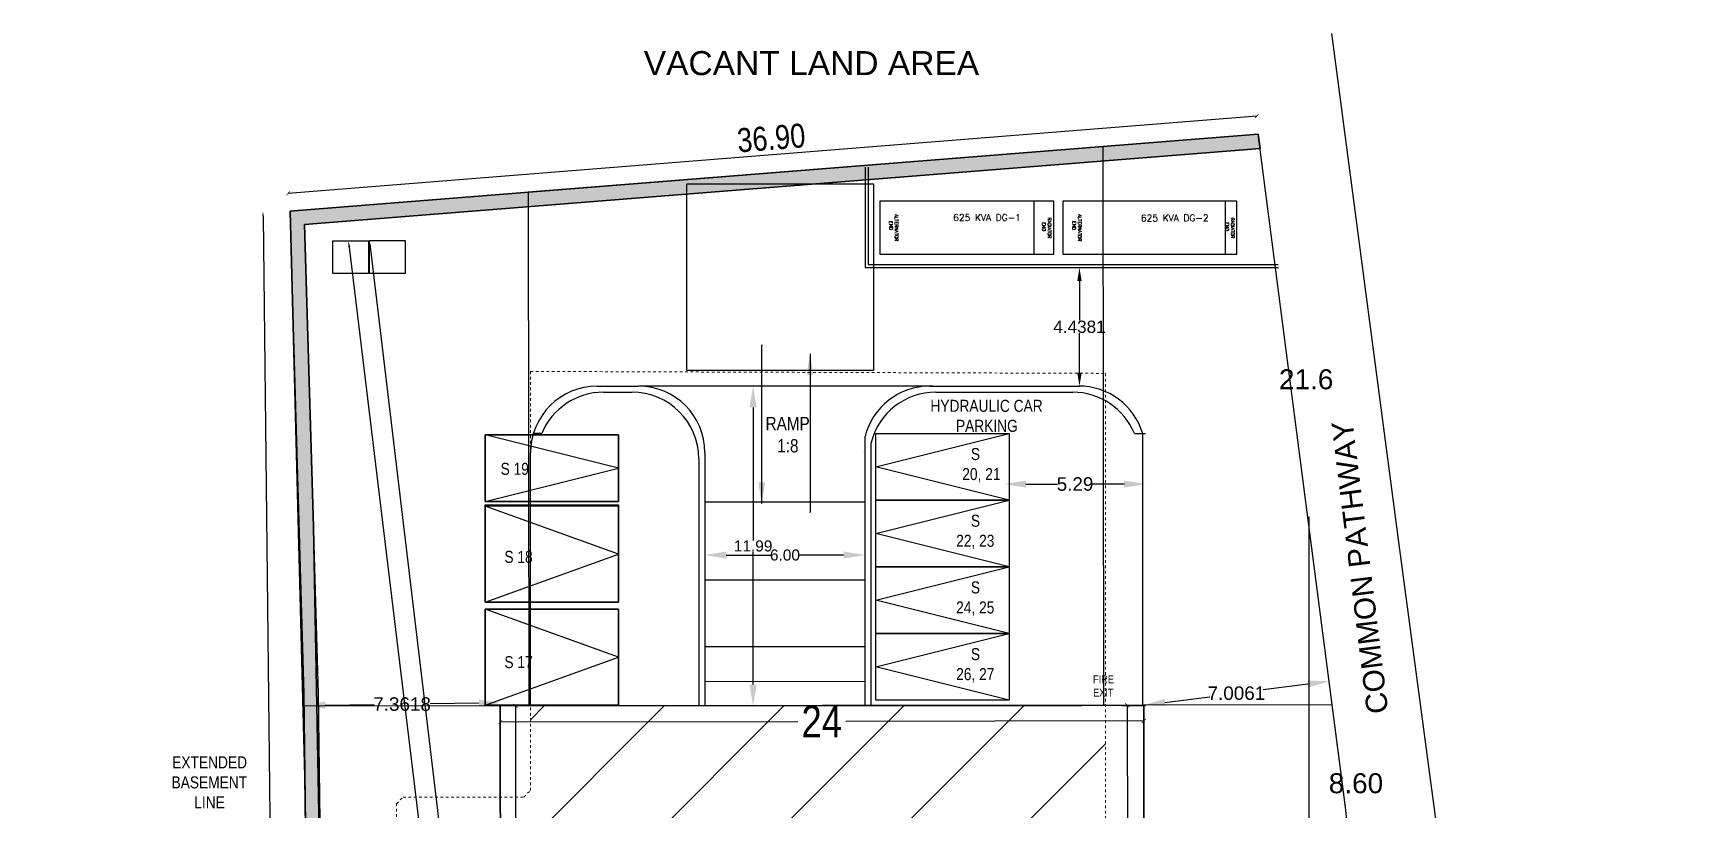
# Model space of a CAD drawing. Header units: metres. Extents: x -38 to 401, y 28 to 287.
# Drawn here: x 21.1 to 82.8, y 134.6 to 163.7 of the extents above; entities that cross this region are included whole.
import ezdxf

# ---------------------------------------------------------------- set-up
doc = ezdxf.new("R2010")
doc.units = ezdxf.units.M
doc.linetypes.add('DOT2', pattern=[0.125, 0, -0.125])
doc.linetypes.add('HIDDEN2', pattern=[0.1875, 0.125, -0.0625])
for name, color, linetype in [('0 @ 1 (1)', 7, 'Continuous'), ('PARKING_SLOT', 4, 'Continuous'), ('PLOT_BOUNDARY', 4, 'Continuous'), ('RWH', 4, 'Continuous'), ('SEGREGATED_TOILET', 7, 'Continuous')]:
    doc.layers.add(name, color=color, linetype=linetype)
for name, color, linetype, lineweight in [('AR_WALL', 7, 'Continuous', 40), ('BLK_1_FIRE_TENDER_MOVEMENT', 161, 'Continuous', 0), ('BLK_1_LVL_0_BLDG_FOOT_PRINT', 4, 'Continuous', 30), ('BLK_1_LVL_0_REAR_SETBACK', 4, 'Continuous', 30), ('BLK_1_LVL_0_SIDE_SETBACK1', 4, 'Continuous', 30), ('BLK_1_LVL_0_SIDE_SETBACK2', 4, 'Continuous', 30), ('DA_PARKING', 4, 'Continuous', 30)]:
    doc.layers.add(name, color=color, linetype=linetype, lineweight=lineweight)
doc.styles.add('CODE', font='tahoma.ttf')
doc.styles.add('ID', font='GOTHIC.TTF', dxfattribs={"width": 0.85})
doc.styles.add('RomanS', font='romans.shx')
doc.styles.get("Standard").update_dxf_attribs({"font": 'arial.ttf'})
doc.styles.add('working', font='timesbd.ttf', dxfattribs={"height": 0.25})
doc.dimstyles.new('1-100-ID', dxfattribs={"dimtxt": 0.3, "dimasz": 0.15, "dimexe": 100, "dimexo": 100, "dimgap": 0.15, "dimtad": 1, "dimdec": 0, "dimzin": 3, "dimdsep": 46, "dimtxsty": 'ID', "dimblk": 'ARCHTICK', "dimcen": 0, "dimclrd": 252, "dimclre": 252, "dimclrt": 3, "dimadec": 0, "dimazin": 0, "dimtfac": 1, "dimtdec": 0, "dimtix": 1, "dimtmove": 2, "dimatfit": 3, "dimldrblk": 'OPEN90', "dimfxl": 0, "dimtolj": 1, "dimtzin": 0, "dimarcsym": 0})
doc.dimstyles.new('new model', dxfattribs={"dimtxt": 0.25, "dimasz": 0.23, "dimexe": 0.1, "dimexo": 0.1, "dimgap": 0, "dimtad": 0, "dimtoh": 1, "dimzin": 1, "dimdsep": 46, "dimtxsty": 'working', "dimcen": 0.09, "dimse1": 1, "dimse2": 1, "dimclrd": 8, "dimclre": 8, "dimclrt": 3, "dimadec": 1, "dimazin": 0, "dimtfac": 1, "dimtofl": 0, "dimtmove": 0, "dimatfit": 3, "dimfxl": 0, "dimtolj": 1, "dimtzin": 0, "dimlwd": -1, "dimlwe": -1, "dimarcsym": 0})
doc.dimstyles.new('OUTER', dxfattribs={"dimscale": 0, "dimtxt": 0.3, "dimasz": 0.18, "dimexe": 0.18, "dimexo": 0.0625, "dimgap": 0.09, "dimtad": 0, "dimzin": 0, "dimdsep": 46, "dimtxsty": 'CODE', "dimcen": 0.09, "dimse1": 1, "dimse2": 1, "dimclrd": 8, "dimclrt": 1, "dimadec": 0, "dimazin": 0, "dimtfac": 1, "dimtofl": 0, "dimtmove": 0, "dimatfit": 3, "dimfxl": 0, "dimtolj": 1, "dimtzin": 0, "dimarcsym": 0})
doc.dimstyles.get("Standard").update_dxf_attribs({"dimtxt": 0.18, "dimasz": 0.18, "dimexe": 0.18, "dimexo": 0.0625, "dimgap": 0.09, "dimtad": 0, "dimtih": 1, "dimtoh": 1, "dimdec": 4, "dimzin": 0, "dimdsep": 46, "dimtxsty": 'Standard', "dimcen": 0.09, "dimadec": 0, "dimazin": 0, "dimtfac": 1, "dimtdec": 4, "dimtofl": 0, "dimtmove": 0, "dimatfit": 3, "dimfxl": 0, "dimtolj": 1, "dimtzin": 0, "dimarcsym": 0})

# ---------------------------------------------------------------- blocks, each defined once
blk = doc.blocks.new('*D1263')
at = {"color": 8, "lineweight": -2}
for p, q in [((29.717, 156.853), (30.205, 114.674)), ((30.73, 69.333), (30.242, 111.512))]:
    blk.add_line(p, q, dxfattribs=at)
at = {"color": 8}
for points in [[(29.747, 156.853), (29.687, 156.852), (29.715, 157.033)], [(30.76, 69.333), (30.7, 69.333), (30.732, 69.153)]]:
    blk.add_solid(points, dxfattribs=at)
at = {"layer": 'Defpoints', "color": 0}
for p in [(29.715, 157.033), (30.717, 157.044), (31.734, 69.165)]:
    blk.add_point(p, dxfattribs=at)
at = {"color": 1, "lineweight": 25, "insert": (30.224, 113.093), "char_height": 0.3, "attachment_point": 5, "rotation": 270.66259, "style": 'CODE'}
blk.add_mtext('\\A1;{\\H3x;88.00}', dxfattribs=at)
blk = doc.blocks.new('_ArchTick')
at = {"color": 0, "linetype": 'ByBlock', "const_width": 0.15}
blk.add_lwpolyline([(-0.5, -0.5), (0.5, 0.5)], dxfattribs=at)
blk = doc.blocks.new('*D700')
at = {"color": 252, "linetype": 'DOT2', "lineweight": -2}
for p, q in [((59.086, 259.618), (59.032, 260.295)), ((22.777, 256.726), (22.723, 257.403))]:
    blk.add_line(p, q, dxfattribs=at)
at = {"color": 252, "lineweight": -2}
blk.add_line((30.664, 157.718), (66.973, 160.611), dxfattribs=at)
at = {"layer": 'Defpoints', "color": 0}
for p in [(66.973, 160.611), (67.026, 159.934), (30.718, 157.042)]:
    blk.add_point(p, dxfattribs=at)
at = {"color": 252, "lineweight": -2, "xscale": 0.15, "yscale": 0.15, "zscale": 0.15}
for p, rotation in [((66.973, 160.611), 4.55433833093015), ((30.664, 157.718), 184.5543383309301)]:
    blk.add_blockref('_ArchTick', p, dxfattribs=dict(at, rotation=rotation))
at = {"color": 3, "lineweight": 25, "insert": (48.769, 159.785), "char_height": 0.3, "attachment_point": 5, "rotation": 4.55434, "style": 'ID'}
blk.add_mtext('\\A1;{\\H3x;36.90}', dxfattribs=at)
blk = doc.blocks.new('_Open90')
at = {"layer": 'AR_WALL', "color": 0, "lineweight": -2}
for p, q in [((0, 0), (-1, 0)), ((-0.5, 0.5), (0, 0)), ((0, 0), (-0.5, -0.5))]:
    blk.add_line(p, q, dxfattribs=at)
blk = doc.blocks.new('*D1211')
at = {"color": 0, "lineweight": -2}
for p, q in [((48.089, 149.687), (48.089, 144.702)), ((48.089, 139.294), (48.089, 144.279))]:
    blk.add_line(p, q, dxfattribs=at)
at = {"color": 0}
for points in [[(47.955, 149.687), (48.222, 149.687), (48.089, 150.487)], [(47.955, 139.294), (48.222, 139.294), (48.089, 138.494)]]:
    blk.add_solid(points, dxfattribs=at)
at = {"layer": 'Defpoints', "color": 0}
for p in [(49.062, 150.487), (48.089, 138.494), (49.062, 138.494)]:
    blk.add_point(p, dxfattribs=at)
at = {"color": 0, "lineweight": 25, "insert": (48.089, 144.491), "char_height": 0.23, "attachment_point": 5}
blk.add_mtext('\\A1;{\\H1.8x;11.99}', dxfattribs=at)
blk = doc.blocks.new('*D1212')
at = {"color": 0, "lineweight": -2}
for p, q in [((47.084, 144.151), (48.746, 144.151)), ((51.484, 144.151), (49.822, 144.151))]:
    blk.add_line(p, q, dxfattribs=at)
at = {"color": 0}
for points in [[(47.084, 144.284), (47.084, 144.018), (46.284, 144.151)], [(51.484, 144.284), (51.484, 144.018), (52.284, 144.151)]]:
    blk.add_solid(points, dxfattribs=at)
at = {"layer": 'Defpoints', "color": 0}
for p in [(46.284, 144.151), (52.284, 144.151), (52.284, 144.151)]:
    blk.add_point(p, dxfattribs=at)
at = {"color": 0, "lineweight": 25, "insert": (49.284, 144.151), "char_height": 0.23, "attachment_point": 5}
blk.add_mtext('\\A1;{\\H1.8x;6.00}', dxfattribs=at)
blk = doc.blocks.new('CARS')
at = {"color": 0, "linetype": 'Continuous'}
blk.add_lwpolyline([(0, 0), (5000, 0), (5000, -2500), (0, -2500)], close=True, dxfattribs=at)
blk.add_lwpolyline([(0, 0), (5000, -1250), (0, -2500)], dxfattribs=at)
blk = doc.blocks.new('*D1215')
at = {"color": 0, "lineweight": -2}
for p, q in [((58.314, 146.813), (59.499, 146.813)), ((61.999, 146.813), (60.815, 146.813))]:
    blk.add_line(p, q, dxfattribs=at)
at = {"color": 0}
for points in [[(58.314, 146.946), (58.314, 146.68), (57.514, 146.813)], [(61.999, 146.946), (61.999, 146.68), (62.799, 146.813)]]:
    blk.add_solid(points, dxfattribs=at)
at = {"layer": 'Defpoints', "color": 0}
for p in [(57.514, 146.896), (62.799, 146.896), (62.799, 146.813)]:
    blk.add_point(p, dxfattribs=at)
at = {"color": 0, "lineweight": 25, "insert": (60.157, 146.813), "char_height": 0.23, "attachment_point": 5}
blk.add_mtext('\\A1;{\\H2.2x;5.29}', dxfattribs=at)
blk = doc.blocks.new('*D1216')
at = {"color": 0, "lineweight": -2}
for p, q in [((32.05, 138.527), (33.882, 138.55)), ((37.812, 138.599), (35.98, 138.576))]:
    blk.add_line(p, q, dxfattribs=at)
at = {"color": 0}
for points in [[(32.049, 138.661), (32.052, 138.394), (31.25, 138.517)], [(37.81, 138.732), (37.813, 138.466), (38.612, 138.609)]]:
    blk.add_solid(points, dxfattribs=at)
at = {"layer": 'Defpoints', "color": 0}
for p in [(31.25, 138.517), (31.252, 138.401), (38.613, 138.492, 0.011)]:
    blk.add_point(p, dxfattribs=at)
at = {"color": 0, "lineweight": 25, "insert": (34.931, 138.563), "char_height": 0.23, "attachment_point": 5}
blk.add_mtext('\\A1;{\\H2.2x;7.3618}', dxfattribs=at)
blk = doc.blocks.new('*D1218')
at = {"color": 0, "lineweight": -2}
for p, q in [((63.527, 138.626), (65.208, 138.843)), ((68.888, 139.318), (67.207, 139.101))]:
    blk.add_line(p, q, dxfattribs=at)
at = {"color": 0}
for points in [[(68.871, 139.45), (68.905, 139.186), (69.682, 139.42)], [(63.51, 138.758), (63.544, 138.494), (62.733, 138.524)]]:
    blk.add_solid(points, dxfattribs=at)
at = {"layer": 'Defpoints', "color": 0}
for p in [(69.682, 139.42), (69.682, 139.42), (62.733, 138.524, 0.011)]:
    blk.add_point(p, dxfattribs=at)
at = {"color": 0, "lineweight": 25, "insert": (66.207, 138.972), "char_height": 0.23, "attachment_point": 5}
blk.add_mtext('\\A1;{\\H2.2x;7.0061}', dxfattribs=at)
blk = doc.blocks.new('*D1223')
at = {"layer": 'Defpoints', "color": 0}
for p in [(67.026, 159.934, 0.011), (69.682, 139.42), (70.277, 139.497)]:
    blk.add_point(p, dxfattribs=at)
at = {"color": 0, "lineweight": 25, "insert": (68.822, 150.736), "char_height": 0.25, "attachment_point": 5}
blk.add_mtext('\\A1;{\\H3x;21.6}', dxfattribs=at)
blk = doc.blocks.new('*D1224')
at = {"layer": 'Defpoints', "color": 0}
for p in [(69.625, 139.403), (70.208, 139.476), (70.608, 131.476, 0.011)]:
    blk.add_point(p, dxfattribs=at)
at = {"color": 0, "lineweight": 25, "insert": (70.689, 135.593), "char_height": 0.25, "attachment_point": 5}
blk.add_mtext('\\A1;{\\H3x;8.60}', dxfattribs=at)
blk = doc.blocks.new('*D699')
at = {"color": 252, "lineweight": -2}
for p, q in [((38.614, 137.902), (49.766, 137.916)), ((62.734, 137.932), (51.56, 137.918))]:
    blk.add_line(p, q, dxfattribs=at)
at = {"color": 252, "linetype": 'DOT2', "lineweight": -2}
for p, q in [((38.737, 38.492), (38.738, 37.902)), ((62.857, 38.522), (62.858, 37.932))]:
    blk.add_line(p, q, dxfattribs=at)
at = {"layer": 'Defpoints', "color": 0}
for p in [(38.613, 138.492, 0.011), (62.733, 138.522, 0.011), (62.734, 137.932)]:
    blk.add_point(p, dxfattribs=at)
at = {"color": 252, "lineweight": -2, "xscale": 0.15, "yscale": 0.15, "zscale": 0.15}
for p, rotation in [((38.614, 137.902), 180.0710662321412), ((62.734, 137.932), 0.07106623214121782)]:
    blk.add_blockref('_ArchTick', p, dxfattribs=dict(at, rotation=rotation))
at = {"color": 3, "lineweight": 25, "insert": (50.663, 137.917), "char_height": 0.3, "attachment_point": 5, "rotation": 0.07107, "style": 'ID'}
blk.add_mtext('\\A1;{\\H4x;24}', dxfattribs=at)
blk = doc.blocks.new('*D698')
at = {"color": 252, "linetype": 'DOT2', "lineweight": -2}
for p, q in [((-37.267, 138.398), (-37.882, 138.397)), ((-37.236, 113.35), (-37.851, 113.349))]:
    blk.add_line(p, q, dxfattribs=at)
at = {"color": 252, "lineweight": -2}
blk.add_line((62.118, 138.521), (62.149, 113.473), dxfattribs=at)
at = {"layer": 'Defpoints', "color": 0}
for p in [(62.733, 138.522, 0.011), (62.149, 113.473), (62.764, 113.474, 0.011)]:
    blk.add_point(p, dxfattribs=at)
at = {"color": 252, "lineweight": -2, "xscale": 0.15, "yscale": 0.15, "zscale": 0.15}
for p, rotation in [((62.118, 138.521), 90.07106623214152), ((62.149, 113.473), 270.0710662321416)]:
    blk.add_blockref('_ArchTick', p, dxfattribs=dict(at, rotation=rotation))
at = {"color": 3, "lineweight": 25, "insert": (62.913, 125.998), "char_height": 0.3, "attachment_point": 5, "rotation": 270.07107, "style": 'ID'}
blk.add_mtext('\\A1;{\\H4x;25}', dxfattribs=at)
blk = doc.blocks.new('*D697')
at = {"color": 252, "lineweight": -2}
for p, q in [((39.187, 138.494), (39.187, 126.938)), ((39.187, 103.362), (39.187, 125.176))]:
    blk.add_line(p, q, dxfattribs=at)
at = {"color": 252, "linetype": 'DOT2', "lineweight": -2}
for p, q in [((138.613, 138.494), (139.187, 138.494)), ((138.657, 103.362), (139.187, 103.362))]:
    blk.add_line(p, q, dxfattribs=at)
at = {"layer": 'Defpoints', "color": 0}
for p in [(38.613, 138.494, 0.011), (39.187, 138.494), (38.657, 103.362, 0.011)]:
    blk.add_point(p, dxfattribs=at)
at = {"color": 252, "lineweight": -2, "xscale": 0.15, "yscale": 0.15, "zscale": 0.15}
for p, rotation in [((39.187, 138.494), 90), ((39.187, 103.362), 270)]:
    blk.add_blockref('_ArchTick', p, dxfattribs=dict(at, rotation=rotation))
at = {"color": 3, "lineweight": 25, "insert": (39.187, 126.057), "char_height": 0.3, "attachment_point": 5, "rotation": 90, "style": 'ID'}
blk.add_mtext('\\A1;{\\H4x;35}', dxfattribs=at)
blk = doc.blocks.new('*D1229')
at = {"color": 0, "lineweight": -2}
for p, q in [((60.324, 154.426), (60.324, 152.942)), ((60.324, 150.987), (60.324, 152.471))]:
    blk.add_line(p, q, dxfattribs=at)
at = {"color": 0}
for points in [[(60.241, 154.426), (60.407, 154.426), (60.324, 154.926)], [(60.241, 150.987), (60.407, 150.987), (60.324, 150.487)]]:
    blk.add_solid(points, dxfattribs=at)
at = {"layer": 'Defpoints', "color": 0}
for p in [(60.299, 154.926, 0.011), (60.324, 154.926), (60.299, 150.487, 0.011)]:
    blk.add_point(p, dxfattribs=at)
at = {"color": 0, "lineweight": 25, "insert": (60.324, 152.707), "char_height": 0.23, "attachment_point": 5}
blk.add_mtext('\\A1;{\\H2x;4.4381}', dxfattribs=at)
blk = doc.blocks.new('*D910')
at = {"layer": 'Defpoints', "color": 0}
for p in [(32.923, 155.919), (33.046, 155.934), (43.337, 70.937)]:
    blk.add_point(p, dxfattribs=at)
at = {"layer": 'SEGREGATED_TOILET', "color": 1}
for p, q in [((32.95, 155.691), (38.02, 113.818)), ((43.186, 71.15), (38.116, 113.023))]:
    blk.add_line(p, q, dxfattribs=at)
for points in [[(32.988, 155.695), (32.912, 155.686), (32.923, 155.919)], [(43.224, 71.155), (43.148, 71.145), (43.214, 70.922)]]:
    blk.add_solid(points, dxfattribs=at)
at = {"layer": 'SEGREGATED_TOILET', "color": 1, "lineweight": 30, "insert": (38.068, 113.42), "char_height": 0.25, "attachment_point": 5, "rotation": 276.90375, "style": 'working'}
blk.add_mtext('\\A1;85.62', dxfattribs=at)
blk = doc.blocks.new('*D720')
at = {"layer": 'Defpoints', "color": 0}
for p in [(33.707, 155.94), (43.873, 70.781, 0.011), (43.873, 70.781)]:
    blk.add_point(p, dxfattribs=at)
at = {"layer": 'SEGREGATED_TOILET', "color": 1}
for p, q in [((33.735, 155.711), (38.742, 113.762)), ((43.846, 71.01), (38.838, 112.959))]:
    blk.add_line(p, q, dxfattribs=at)
for points in [[(33.773, 155.716), (33.697, 155.707), (33.707, 155.94)], [(43.884, 71.014), (43.808, 71.005), (43.873, 70.781)]]:
    blk.add_solid(points, dxfattribs=at)
at = {"layer": 'SEGREGATED_TOILET', "color": 1, "lineweight": 30, "insert": (38.79, 113.361), "char_height": 0.25, "attachment_point": 5, "rotation": 276.8072, "style": 'working'}
blk.add_mtext('\\A1;85.76', dxfattribs=at)

msp = doc.modelspace()

# ---------------------------------------------------------------- hatches: boundary and pattern name
at = {"lineweight": 25}
h = msp.add_hatch(dxfattribs=at)
h.set_pattern_fill('GRAVEL', scale=0.05)
h.set_pattern_definition([(228.0127875, (-2254.15507, -179.26071), (-10.1600000008, -11.4299999993), [0.1708607, -16.9152418]), (184.969741, (-2254.269365, -179.38771), (15.239999994, 1.2700000723), [0.29320236, -29.02702445]), (132.510447, (-2254.561465, -179.41311), (12.7000000054, -13.969999995), [0.20674076, -20.4673614]), (267.273689, (-2255.056765, -179.73061), (1.2700000027, 25.3999999999), [0.26700226, -26.4332187]), (292.8336542, (-2255.069465, -179.99731), (-6.3500000005, 15.2399999998), [0.26181685, -25.9199039]), (357.273689, (-2254.967865, -180.23861), (-25.3999999999, 1.2700000027), [0.26700226, -26.4332187]), (37.6942405, (-2254.701165, -180.251308), (-16.5099999993, -12.70000000095), [0.3530968, -34.95655766]), (72.2553284, (-2254.421765, -180.03541), (8.8900000024, 27.9399999992), [0.33335976, -33.0026283]), (121.4295656, (-2254.320165, -179.71791), (-10.1600000014, 16.5099999991), [0.2679065, -26.52277285]), (175.2363583, (-2254.45987, -179.48931), (13.97, -1.270000002), [0.30585664, -14.9869685]), (222.3974378, (-2254.764665, -179.463908), (-15.2399999995, -13.9700000005), [0.39553896, -39.15838626]), (138.814075, (-2253.79947, -179.74331), (-8.8899999995, 7.6200000006), [0.1350023, -13.3652829]), (171.4692344, (-2253.901065, -179.65441), (16.5100000004, -2.5399999971), [0.256841, -25.4273195]), (225, (-2254.1551, -179.6163), (-2e-16, -1.27), [0.1796047, -1.61644655]), (203.1985905, (-2254.24397, -179.4639), (6.35, 2.54), [0.09672066, -9.5753112]), (291.80141, (-2254.33287, -179.502), (-1.27, 3.81), [0.1367828, -6.7023765]), (30.963757, (-2254.28207, -179.629), (3.81, 2.54), [0.2221598, -7.1831491]), (161.565051, (-2254.09157, -179.5147), (2.54, -1.27), [0.1606436, -3.85544906]), (16.3895403, (-2255.069465, -179.50201), (12.7, 3.81), [0.225044, -22.27941334]), (70.346176, (-2254.853565, -179.43851), (-5.0800000005, -13.9699999998), [0.1887995, -18.69110784]), (293.1985905, (-2254.09157, -179.2607), (-2.54, 6.35), [0.19344005, -9.4785918]), (343.6104597, (-2254.015365, -179.43851), (-12.7000000003, 3.8099999991), [0.225044, -22.27941334]), (339.443955, (-2255.06947, -180.28941), (-6.35, 2.54), [0.2170176, -10.63386716]), (294.7751406, (-2254.866265, -180.36561), (-6.3500000076, 13.9699999966), [0.18183606, -18.0017967]), (66.8014095, (-2254.07887, -180.5307), (2.54, 6.35), [0.19344005, -9.4785918]), (17.3540246, (-2254.002665, -180.35291), (-16.5099999997, -5.080000001), [0.2128914, -21.076188]), (69.443955, (-2254.70117, -180.53071), (-2.54, -6.35), [0.1085088, -10.74237596]), (101.309932, (-2254.15507, -180.5307), (-1.27, 5.08), [0.0647573, -6.4109975]), (165.963757, (-2254.16777, -180.4672), (3.81, -1.27), [0.26181685, -4.9745273]), (186.009006, (-2254.421765, -180.40371), (12.7, 1.2700000007), [0.2426335, -24.0206824]), (303.690068, (-2254.28207, -179.7433), (-1.27, 2.54), [0.18316194, -4.3958882]), (353.1572266, (-2254.180465, -179.89571), (21.5900000001, -2.5399999989), [0.3197784, -31.6580045]), (60.945396, (-2253.86297, -179.93381), (-5.08, -8.89), [0.1307541, -12.94469616]), (90, (-2253.7995, -179.8195), (-1.27, 1.27), [0.0762, -1.1938]), (120.256437, (-2254.447165, -180.36561), (5.0799999994, -8.8900000004), [0.1764335, -17.4669704]), (48.0127875, (-2254.53607, -180.21321), (10.160000001, 11.4299999993), [0.34172144, -16.7443811]), (0, (-2254.3075, -179.9592), (1.27, 1.27), [0.3302, -0.9398]), (325.3048465, (-2253.977265, -179.95921), (12.7000000048, -8.889999993), [0.2008048, -19.87965836]), (254.054604, (-2253.81217, -180.0735), (-1.27, -5.08), [0.18491454, -9.060825]), (207.6459754, (-2253.862965, -180.25131), (-24.1300000009, -12.6999999983), [0.30107255, -29.8062322]), (175.4260787, (-2254.129665, -180.39101), (-16.51, 1.27), [0.3185147, -31.5329232])])
h.paths.add_polyline_path([(32.18561, 107.42496), (31.91136, 129.11712), (31.60485, 145.2057), (31.27426, 156.54502), (67.09615, 159.39567), (67.02642, 159.93384), (30.73863, 157.04611), (30.89849, 150.83541), (31.245, 138.95009), (31.64358, 107.424), (31.60979, 97.58505), (31.69533, 77.97871), (32.18561, 77.97871)])
h = msp.add_hatch(dxfattribs=at)
h.set_pattern_fill('ANSI31', color=0)
h.set_pattern_definition([(45, (-2285.8488, -180.5307), (-2.245064, 2.245064), [])])
h.paths.add_polyline_path([(62.74573, 128.37947), (61.29437, 128.37886), (61.29437, 138.52206), (52.51437, 138.51111), (52.51437, 138.49386), (39.74437, 138.49386), (39.74437, 135.33135), (39.49437, 135.08135), (38.61738, 135.08135), (38.636, 120.03712), (39.77337, 120.03712), (39.77337, 112.83712), (38.64491, 112.83712), (38.65086, 108.02926), (38.81398, 108.02926), (38.81398, 107.26334), (38.65181, 107.26334), (38.65664, 103.36151), (39.72664, 103.363), (39.74933, 85.1453), (61.29437, 85.17203), (61.29437, 89.16217), (61.26422, 113.47201), (62.76422, 113.47387)])
h.paths.add_polyline_path([(61.25852, 127.7137), (61.2628, 124.25922), (63.02653, 124.26141), (63.02224, 127.71588)], flags=9)
h.paths.add_polyline_path([(48.86109, 117.58603), (53.40621, 117.58603), (53.40621, 120.0341), (48.86109, 120.0341)], flags=24)

# ---------------------------------------------------------------- linework, layer by layer
at = {"color": 7, "lineweight": 25}
for p, q in [((67.09615, 159.39567, 0.01119), (31.27426, 156.54502, 0.01119)), ((58.62984, 155.42039, 0.01119), (58.62984, 157.43061, 0.01119)), ((65.80092, 155.42039, 0.01119), (65.80092, 157.43061, 0.01119)), ((31.27426, 156.54502, 0.01119), (31.7869, 138.96141, 0.01119)), ((42.24937, 150.48744, 0.01119), (43.78437, 150.48744, 0.01119)), ((54.70937, 150.48744, 0.01119), (60.32391, 150.48731, 0.01119)), ((42.47937, 150.25744, 0.01119), (43.55437, 150.25744, 0.01119)), ((54.93937, 150.25744, 0.01119), (60.06937, 150.25744, 0.01119)), ((40.16679, 148.70716, 0.01119), (39.85521, 148.70716, 0.01119)), ((62.38195, 148.70716, 0.01119), (62.79937, 148.70716, 0.01119)), ((62.69353, 138.49386, 0.01119), (62.69353, 148.70716, 0.01119)), ((52.28437, 138.49386, 0.01119), (52.28437, 148.5952, 0.01119)), ((52.51437, 138.49386, 0.01119), (52.51437, 148.3652, 0.01119)), ((39.74937, 138.49805, 0.01119), (39.74937, 147.98744, 0.01119)), ((46.05437, 147.75744, 0.01119), (46.05437, 138.49386, 0.01119)), ((46.28437, 147.98744, 0.01119), (46.28437, 138.49386, 0.01119)), ((68.939, 94.03379, 0.01119), (68.939, 145.58832, 0.01119)), ((31.7869, 138.96141, 0.01119), (32.18561, 107.42496, 0.01119)), ((60.39937, 138.49386, 0.01119), (39.74937, 138.49386, 0.01119)), ((62.79937, 138.49386, 0.01119), (61.89937, 138.49386, 0.01119))]:
    msp.add_line(p, q, dxfattribs=at)
for points, elevation in [([(70.24157, 69.08503), (71.65631, 93.27798), (73.05838, 120.06702), (73.8008, 133.41452), (72.30328, 144.54485), (69.7891, 163.70175)], 1.74319), ([(49.70089, 69.17422), (67.66156, 69.14057), (68.18673, 79.27712), (68.96604, 94.56434), (69.74952, 110.76816), (70.29932, 122.00395), (70.55009, 129.29112), (70.6081, 131.47617), (70.30322, 134.60304), (69.03702, 144.41632), (67.02642, 159.93384), (30.71747, 157.04442), (31.245, 138.95009), (31.64358, 107.424), (31.59175, 101.71739), (31.73379, 69.16612), (40.21222, 69.17758), (42.70089, 69.18648)], 0.01119), ([(30.71747, 157.04442), (67.02642, 159.93384), (67.09615, 159.39567), (31.27426, 156.54502), (31.60485, 145.2057), (31.91136, 129.11712), (32.18561, 107.42496), (32.18561, 77.97871), (31.69533, 77.97871), (31.60979, 97.58505), (31.64358, 107.424), (31.49538, 119.14558), (31.28418, 135.85061), (30.89849, 150.83541), (30.73863, 157.04611)], 0.01119), ([(52.28437, 158.69233), (52.28437, 154.92558), (67.78503, 154.92558)], 0.01119), ([(52.39937, 158.69881), (52.39937, 155.04058), (67.77013, 155.04058)], 0.01119), ([(38.04129, 142.38577), (43.04129, 144.18577), (38.04129, 145.98577)], 0.01119), ([(38.04129, 138.52929), (43.04129, 140.32929), (38.04129, 142.12929)], 0.01119), ([(38.64297, 114.40302), (38.61316, 138.49378), (62.73314, 138.52385), (62.76422, 113.47387), (61.26422, 113.47201), (61.29932, 85.17203), (39.74933, 85.1453), (39.72664, 103.363), (38.65664, 103.36151), (38.64297, 114.40302)], 0.01119)]:
    msp.add_lwpolyline(points, dxfattribs=dict(at, elevation=elevation))
at = {"color": 7, "lineweight": 25, "elevation": 0.01119}
for points in [[(52.8507, 157.43061), (59.34968, 157.43061), (59.34968, 155.42039), (52.8507, 155.42039)], [(59.71587, 157.43061), (66.21485, 157.43061), (66.21485, 155.42039), (59.71587, 155.42039)], [(38.04129, 142.38577), (43.04129, 142.38577), (43.04129, 145.98577), (38.04129, 145.98577)], [(38.04129, 138.52929), (43.04129, 138.52929), (43.04129, 142.12929), (38.04129, 142.12929)]]:
    msp.add_lwpolyline(points, close=True, dxfattribs=at)
at = {"color": 7, "linetype": 'HIDDEN2', "lineweight": 20, "ltscale": 0.35, "elevation": 0.01119}
msp.add_lwpolyline([(39.74437, 151.03562), (61.29437, 150.96312), (61.29437, 128.37886), (67.25393, 128.38136), (67.50374, 128.12167), (65.76477, 93.85949), (65.53815, 93.62386), (61.29437, 93.62386), (61.29437, 85.14386), (61.23204, 79.14386), (34.71937, 79.14386), (34.71937, 134.83135), (34.96937, 135.08135), (39.49437, 135.08135), (39.74437, 135.33135)], close=True, dxfattribs=at)
at = {"color": 7, "lineweight": 25, "const_width": 0.04809, "elevation": 0.01119}
for points in [[(43.82333, 150.48744), (54.83937, 150.48744)], [(46.28437, 146.13896), (52.28437, 146.13896)], [(46.28437, 143.2186), (52.28437, 143.2186)], [(46.28437, 140.71544), (52.28437, 140.71544)], [(46.28437, 139.41172), (52.28437, 139.41172)]]:
    msp.add_lwpolyline(points, dxfattribs=at)
at = {"color": 7, "lineweight": 25}
for centre, start, end in [((42.24937, 147.98744, 0.01119), 90, 180), ((43.78437, 147.98744, 0.01119), 0, 90), ((54.70937, 147.98744, 0.01119), 90, 165.9301286), ((60.29937, 147.98744, 0.01119), 16.7315908, 90), ((42.47937, 147.75744, 0.01119), 90, 157.6732054), ((43.55437, 147.75744, 0.01119), 0, 90), ((54.93937, 147.75744, 0.01119), 90, 165.9301286), ((60.06937, 147.75744, 0.01119), 22.3267946, 90), ((54.70937, 147.98744, 0.01119), 179.99992, 180)]:
    msp.add_arc(centre, 2.5, start, end, dxfattribs=at)
at = {"layer": 'BLK_1_FIRE_TENDER_MOVEMENT', "lineweight": 30}
msp.add_lwpolyline([(52.60157, 151.07334), (45.60157, 151.07334), (45.60157, 158.07334), (52.60157, 158.07334)], close=True, dxfattribs=at)
at = {"layer": 'BLK_1_LVL_0_BLDG_FOOT_PRINT', "color": 1, "elevation": 0.01119}
msp.add_lwpolyline([(62.73318, 138.52385), (38.6132, 138.49378), (38.64301, 114.40302), (38.65667, 103.36151), (39.72667, 103.363), (39.74937, 85.1453), (61.29935, 85.17203), (61.26425, 113.47201), (62.76425, 113.47387)], close=True, dxfattribs=at)
at = {"layer": 'BLK_1_LVL_0_REAR_SETBACK', "color": 11, "elevation": 0.01119}
msp.add_lwpolyline([(61.20716, 159.46935), (39.65887, 157.75457), (39.68286, 138.49511), (61.23315, 138.52198)], close=True, dxfattribs=at)
at = {"layer": 'BLK_1_LVL_0_SIDE_SETBACK1', "color": 171, "elevation": 0.01119}
msp.add_lwpolyline([(69.74953, 110.76676), (70.29932, 122.00256), (70.5501, 129.28973), (70.60811, 131.47478), (70.30323, 134.60165), (69.79601, 138.53266), (62.73314, 138.52385), (62.76422, 113.47387), (61.26422, 113.47201), (61.29932, 85.17203), (68.48777, 85.18095), (68.96605, 94.56295)], close=True, dxfattribs=at)
at = {"layer": 'BLK_1_LVL_0_SIDE_SETBACK2', "color": 102, "elevation": 0.01119}
msp.add_lwpolyline([(39.72664, 103.363), (38.65664, 103.36151), (38.64297, 114.40302), (38.61316, 138.49378), (31.25087, 138.48459), (31.64359, 107.4226), (31.59176, 101.71599), (31.66411, 85.13528), (39.74933, 85.1453)], close=True, dxfattribs=at)
at = {"layer": 'DA_PARKING', "color": 1, "elevation": 0.01119}
for points in [[(43.04129, 142.38577), (38.04129, 142.38577), (38.04129, 146.02929), (43.04129, 146.02929)], [(43.04129, 138.52929), (38.04129, 138.52929), (38.04129, 142.12929), (43.04129, 142.12929)]]:
    msp.add_lwpolyline(points, close=True, dxfattribs=at)
at = {"layer": 'PARKING_SLOT', "color": 30, "lineweight": 30, "elevation": 0.01119}
for points in [[(43.04129, 146.16363), (38.04129, 146.16363), (38.04129, 148.66363), (43.04129, 148.66363)], [(57.68413, 146.20716), (52.68413, 146.20716), (52.68413, 148.70716), (57.68413, 148.70716)], [(57.68413, 146.20716), (52.68413, 146.20716), (52.68413, 148.70716), (57.68413, 148.70716)], [(57.68413, 143.70716), (52.68413, 143.70716), (52.68413, 146.20716), (57.68413, 146.20716)], [(57.68413, 143.70716), (52.68413, 143.70716), (52.68413, 146.20716), (57.68413, 146.20716)], [(57.68413, 141.20716), (52.68413, 141.20716), (52.68413, 143.70716), (57.68413, 143.70716)], [(57.68413, 141.20716), (52.68413, 141.20716), (52.68413, 143.70716), (57.68413, 143.70716)], [(57.68413, 138.70716), (52.68413, 138.70716), (52.68413, 141.20716), (57.68413, 141.20716)], [(57.68413, 138.70716), (52.68413, 138.70716), (52.68413, 141.20716), (57.68413, 141.20716)]]:
    msp.add_lwpolyline(points, close=True, dxfattribs=at)
at = {"layer": 'PLOT_BOUNDARY', "color": 70, "lineweight": 30, "elevation": 0.01119}
msp.add_lwpolyline([(42.70089, 69.18509), (67.66157, 69.13918), (68.18674, 79.27573), (68.96605, 94.56295), (69.74953, 110.76676), (70.29932, 122.00256), (70.5501, 129.28973), (70.60811, 131.47478), (70.30323, 134.60165), (69.03703, 144.41493), (67.02642, 159.93244), (30.71747, 157.04303), (31.245, 138.94869), (31.64359, 107.4226), (31.59176, 101.71599), (31.73379, 69.16472), (40.21223, 69.17618), (42.70089, 69.18509)], close=True, dxfattribs=at)
at = {"layer": 'RWH', "color": 130, "lineweight": 30}
msp.add_lwpolyline([(67.09615, 159.39567), (67.02642, 159.93384), (30.73863, 157.04611), (30.89849, 150.83541), (31.28418, 135.85061), (31.49538, 119.14558), (31.64358, 107.424), (31.60979, 97.58505), (31.69533, 77.97871), (32.18561, 77.97871), (32.18561, 107.42496), (31.91136, 129.11712), (31.60485, 145.2057), (31.27426, 156.54502)], close=True, dxfattribs=at)
at = {"layer": 'SEGREGATED_TOILET', "color": 1, "lineweight": 30}
for points in [[(33.67688, 155.93375), (33.67688, 154.70533), (32.33954, 154.70533), (32.33954, 155.93375)], [(35.0448, 155.93981), (35.0448, 154.71139), (33.70746, 154.71139), (33.70746, 155.93981)]]:
    msp.add_lwpolyline(points, close=True, dxfattribs=at)

# ---------------------------------------------------------------- block references
at = {"color": 7, "lineweight": 25, "yscale": 0.001, "zscale": 0.001, "rotation": 180}
for p, xscale in [((38.04129, 146.16363, 0.01119), -0.001), ((57.68413, 146.20716, 0.01119), 0.001), ((57.68413, 143.70716, 0.01119), 0.001), ((57.68413, 141.20716, 0.01119), 0.001), ((57.68413, 138.70716, 0.01119), 0.001)]:
    msp.add_blockref('CARS', p, dxfattribs=dict(at, xscale=xscale))

# ---------------------------------------------------------------- texts
at = {"color": 7, "lineweight": 25}
msp.add_text('VACANT LAND AREA', height=0.9, dxfattribs=at).set_placement((43.98981, 162.14355, 0.01119))
msp.add_text('COMMON PATHWAY ', height=0.8, rotation=96.9993919, dxfattribs=at).set_placement((71.9047, 138.25386, 0.01119))
at = {"color": 7, "lineweight": 25, "attachment_point": 1, "style": 'RomanS'}
for s, width, insert, char_height, rotation in [('ALTERNATOR \\P   END', 14.6317636, (53.52909, 156.9305, 0.01119), 0.125, 270.0697443), ('625 KVA DG-1', 232.0574999, (55.58853, 156.9257, 0.02179), 0.25, 0.0697443), ('RADIATOR\\P  END', 14.6317636, (59.26418, 156.79956, 0.01119), 0.125, 270.0697443), ('ALTERNATOR \\P   END', 14.6317636, (60.39426, 156.9305, 0.01119), 0.125, 270.0697443), ('625 KVA DG-2', 232.0574999, (62.62552, 156.91135, 0.02179), 0.25, 0.0697443), ('RADIATOR\\P  END', 14.6317636, (66.12935, 156.79956, 0.01119), 0.125, 270.0697443)]:
    msp.add_mtext_dynamic_manual_height_columns(s, width=width, gutter_width=12.5, heights=[0], dxfattribs=dict(at, insert=insert, char_height=char_height, rotation=rotation))
at = {"color": 7, "lineweight": 25, "attachment_point": 1}
for s, insert, char_height, width in [('{\\fArial Narrow|b0|i0|c0|p34;\\W1.30734; \\W1;HYDRAULIC CAR \\P{\\W7.98079; }PARKING }', (54.54874, 149.97148, 0.01119), 0.45, 4.5371597), ('{\\fArial Narrow|b0|i0|c0|p34;\\W7.22786;  \\W1;RAMP\\P\\W8.60313;  \\W1;1:8}', (46.25462, 149.33274, 0.01119), 0.5, 6.1901905), ('{\\fArial Narrow|b0|i0|c0|p34;\\W7.40046;  \\W1;S\\P\\W6.27837;  \\W1;20, 21 }', (54.13037, 148.16389, 0.01119), 0.45, 4.5371597), ('{\\fArial Narrow|b0|i0|c0|p34;\\W6.14457;  \\W1;S 19}', (36.86218, 147.60977, 0.01119), 0.45, 4.5371597), ('{\\fArial Narrow|b0|i0|c0|p34;\\W7.40046;  \\W1;S\\P\\W5.48076;  \\W1;22, 23}', (54.13037, 145.66389, 0.01119), 0.45, 4.5371597), ('{\\fArial Narrow|b0|i0|c0|p34;\\W6.14457;  \\W1;S 18}', (37.00463, 144.30946, 0.01119), 0.45, 4.5371597), ('{\\fArial Narrow|b0|i0|c0|p34;\\W7.40046;  \\W1;S\\P\\W5.47541;  \\W1;24, 25}', (54.13037, 143.16389, 0.01119), 0.45, 4.5371597), ('{\\fArial Narrow|b0|i0|c0|p34;\\W7.40046;  \\W1;S\\P\\W5.48076;  \\W1;26, 27}', (54.13037, 140.66389, 0.01119), 0.45, 4.5371597), ('{\\fArial Narrow|b0|i0|c0|p34;\\W6.14671;  \\W1;S 17}', (37.00463, 140.36382, 0.01119), 0.45, 4.5371597), ('{\\fArial Narrow|b0|i0|c0|p34;\\W5.19195;  \\W1;FIRE\\P\\W5.20533;  \\W1;EXIT}', (59.84113, 139.64405, 0.01119), 0.3, 2.7201691), ('{\\fArial Narrow|b0|i0|c0|p34;\\W6.27843; \\W1;EXTENDED\\P{\\W6.101775; }BASEMENT\\P\\W6.0268;  \\W1;LINE }', (25.41217, 136.6057, 0.01119), 0.45, 4.5371597)]:
    msp.add_mtext(s, dxfattribs=dict(at, insert=insert, char_height=char_height, width=width))

# ---------------------------------------------------------------- dimensions: what is measured, and where the dimension line sits
at = {"color": 7, "lineweight": 25}
for p1, p2, distance, text, picture, middle in [((30.71755, 157.04162, 0.01119), (67.02642, 159.93384, 0.01119), 0.67886, '{\\H3x;36.90}', '*D700', (48.76864, 159.78511, 0.01119)), ((62.73315, 138.52224, 0.01119), (62.76422, 113.47387, 0.01119), -0.61556, '{\\H4x;<>}', '*D698', (62.9133, 125.99826, 0.00059))]:
    dim = msp.add_aligned_dim(p1=p1, p2=p2, distance=distance, text=text, dimstyle='1-100-ID', dxfattribs=at)
    dim.commit()
    dim.dimension.update_dxf_attribs({"geometry": picture, "text_midpoint": middle})
for base, p1, p2, angle, text, override, picture, middle, dimtype in [((70.27705, 139.49749, 0.00059), (67.02642, 159.93384, 0.01119), (69.68164, 139.42042, 0.00059), 277.3752624, '{\\H3x;21.6}', {"dimscale": 1, "dimtxt": 0.25, "dimasz": 0.23, "dimgap": 0.3, "dimpost": '\\X', "dimse1": 1, "dimse2": 1, "dimsd1": 1, "dimsd2": 1, "dimfxl": 25.4}, '*D1223', (68.82236, 150.73601, 0.00059), 161), ((48.08867, 138.49386, 0.01119), (49.06187, 150.48744, 0.01119), (49.06187, 138.49386, 0.01119), 90, '{\\H1.8x;11.99}', {"dimscale": 1, "dimtxt": 0.23, "dimasz": 0.8, "dimgap": 0, "dimse1": 1, "dimse2": 1, "dimtmove": 1}, '*D1211', (48.08867, 144.49065, 0.01119), 160), ((70.20771, 139.47559, 0.00059), (70.6081, 131.47617, 0.01119), (69.62515, 139.40335, 0.00059), 97.0684954, '{\\H3x;8.60}', {"dimscale": 1, "dimtxt": 0.25, "dimasz": 0.23, "dimgap": 0.3, "dimpost": '\\X', "dimse1": 1, "dimse2": 1, "dimsd1": 1, "dimsd2": 1, "dimfxl": 25.4}, '*D1224', (70.68911, 135.59327, 0.00059), 161)]:
    dim = msp.add_linear_dim(base=base, p1=p1, p2=p2, angle=angle, text=text, dimstyle='Standard', override=override, dxfattribs=at)
    dim.commit()
    dim.dimension.update_dxf_attribs({"geometry": picture, "text_midpoint": middle, "dimtype": dimtype})
dim = msp.add_linear_dim(base=(60.32391, 154.92558, 0.00059), p1=(60.29937, 150.48744, 0.01119), p2=(60.29937, 154.92558, 0.01119), angle=90, text='{\\H2x;<>}', dimstyle='Standard', override={"dimscale": 1, "dimtxt": 0.23, "dimasz": 0.5, "dimgap": 0, "dimse1": 1, "dimse2": 1, "dimtmove": 1}, dxfattribs=at)
dim.commit()
dim.dimension.update_dxf_attribs({"geometry": '*D1229', "text_midpoint": (60.32391, 152.70651, 0.00059)})
for base, p1, p2, text, picture, middle in [((62.79937, 146.81299, 0.01119), (57.51437, 146.8958, 0.01119), (62.79937, 146.8958, 0.01119), '{\\H2.2x;5.29}', '*D1215', (60.15687, 146.81299, 0.01119)), ((52.28437, 144.15086, 0.01119), (46.28437, 144.15086, 0.01119), (52.28437, 144.15086, 0.01119), '{\\H1.8x;6.00}', '*D1212', (49.28437, 144.15086, 0.01119))]:
    dim = msp.add_linear_dim(base=base, p1=p1, p2=p2, text=text, dimstyle='Standard', override={"dimscale": 1, "dimtxt": 0.23, "dimasz": 0.8, "dimgap": 0, "dimse1": 1, "dimse2": 1, "dimtmove": 1}, dxfattribs=at)
    dim.commit()
    dim.dimension.update_dxf_attribs({"geometry": picture, "text_midpoint": middle})
for p1, p2, distance, picture, middle in [((62.73314, 138.52387, 0.01119), (69.68164, 139.42042, 0.00059), 0, '*D1218', (66.20739, 138.97215, 0.00059)), ((38.61316, 138.49233, 0.01119), (31.25194, 138.40084, 0.00059), -0.11659, '*D1216', (34.9311, 138.56317, 0.00059))]:
    dim = msp.add_aligned_dim(p1=p1, p2=p2, distance=distance, text='{\\H2.2x;<>}', dimstyle='Standard', override={"dimscale": 1, "dimtxt": 0.23, "dimasz": 0.8, "dimgap": 0, "dimse1": 1, "dimse2": 1, "dimtmove": 1}, dxfattribs=at)
    dim.commit()
    dim.dimension.update_dxf_attribs({"geometry": picture, "text_midpoint": middle})
for base, p1, p2, angle, picture, middle, dimtype in [((62.73388, 137.93176, 0.00059), (38.61316, 138.49233, 0.01119), (62.73315, 138.52224, 0.01119), 0.0710662, '*D699', (50.66286, 137.91679, 0.00059), 161), ((39.18682, 138.49377, 0.00059), (38.65664, 103.36151, 0.01119), (38.61283, 138.49377, 0.01119), 90, '*D697', (39.18682, 126.05677, 0.00059), 160)]:
    dim = msp.add_linear_dim(base=base, p1=p1, p2=p2, angle=angle, text='{\\H4x;<>}', dimstyle='1-100-ID', dxfattribs=at)
    dim.commit()
    dim.dimension.update_dxf_attribs({"geometry": picture, "text_midpoint": middle, "dimtype": dimtype})
at = {"layer": '0 @ 1 (1)', "color": 7, "lineweight": 25}
dim = msp.add_aligned_dim(p1=(31.73379, 69.16472, 0.01119), p2=(30.71747, 157.04442, 0.01119), distance=1.00212, text='{\\H3x;88.00}', dimstyle='OUTER', override={"dimscale": 1, "dimtix": 0, "dimtofl": 0, "dimtmove": 0, "dimatfit": 3}, dxfattribs=at)
dim.commit()
dim.dimension.update_dxf_attribs({"geometry": '*D1263', "text_midpoint": (30.22358, 113.09298, 0.01119)})
at = {"layer": 'SEGREGATED_TOILET', "color": 1, "lineweight": 30}
for p1, p2, distance, picture, middle in [((43.33702, 70.93656), (33.04558, 155.93375), 0.12386, '*D910', (38.06834, 113.42026)), ((33.70746, 155.93981), (43.87285, 70.78134, 0.01119), 0, '*D720', (38.79016, 113.36057))]:
    dim = msp.add_aligned_dim(p1=p1, p2=p2, distance=distance, dimstyle='new model', override={"dimpost": '\\X', "dimclrd": 1, "dimclrt": 1}, dxfattribs=at)
    dim.commit()
    dim.dimension.update_dxf_attribs({"geometry": picture, "text_midpoint": middle})

# ---------------------------------------------------------------- leaders
at = {"color": 7, "lineweight": 25}
for points in [[(48.41217, 146.08208, 0.01119), (48.41217, 152.03453, 0.01119), (48.41217, 152.02108, 0.01119)], [(50.22566, 151.70075, 0.01119), (50.22566, 145.74829, 0.01119), (50.22566, 145.76174, 0.01119)]]:
    msp.add_leader(points, dimstyle='Standard', override={"dimscale": 1, "dimtxt": 0.23, "dimasz": 0.8, "dimgap": 0, "dimse1": 1, "dimse2": 1, "dimtmove": 1}, dxfattribs=at)

doc.saveas('drawing.dxf')
